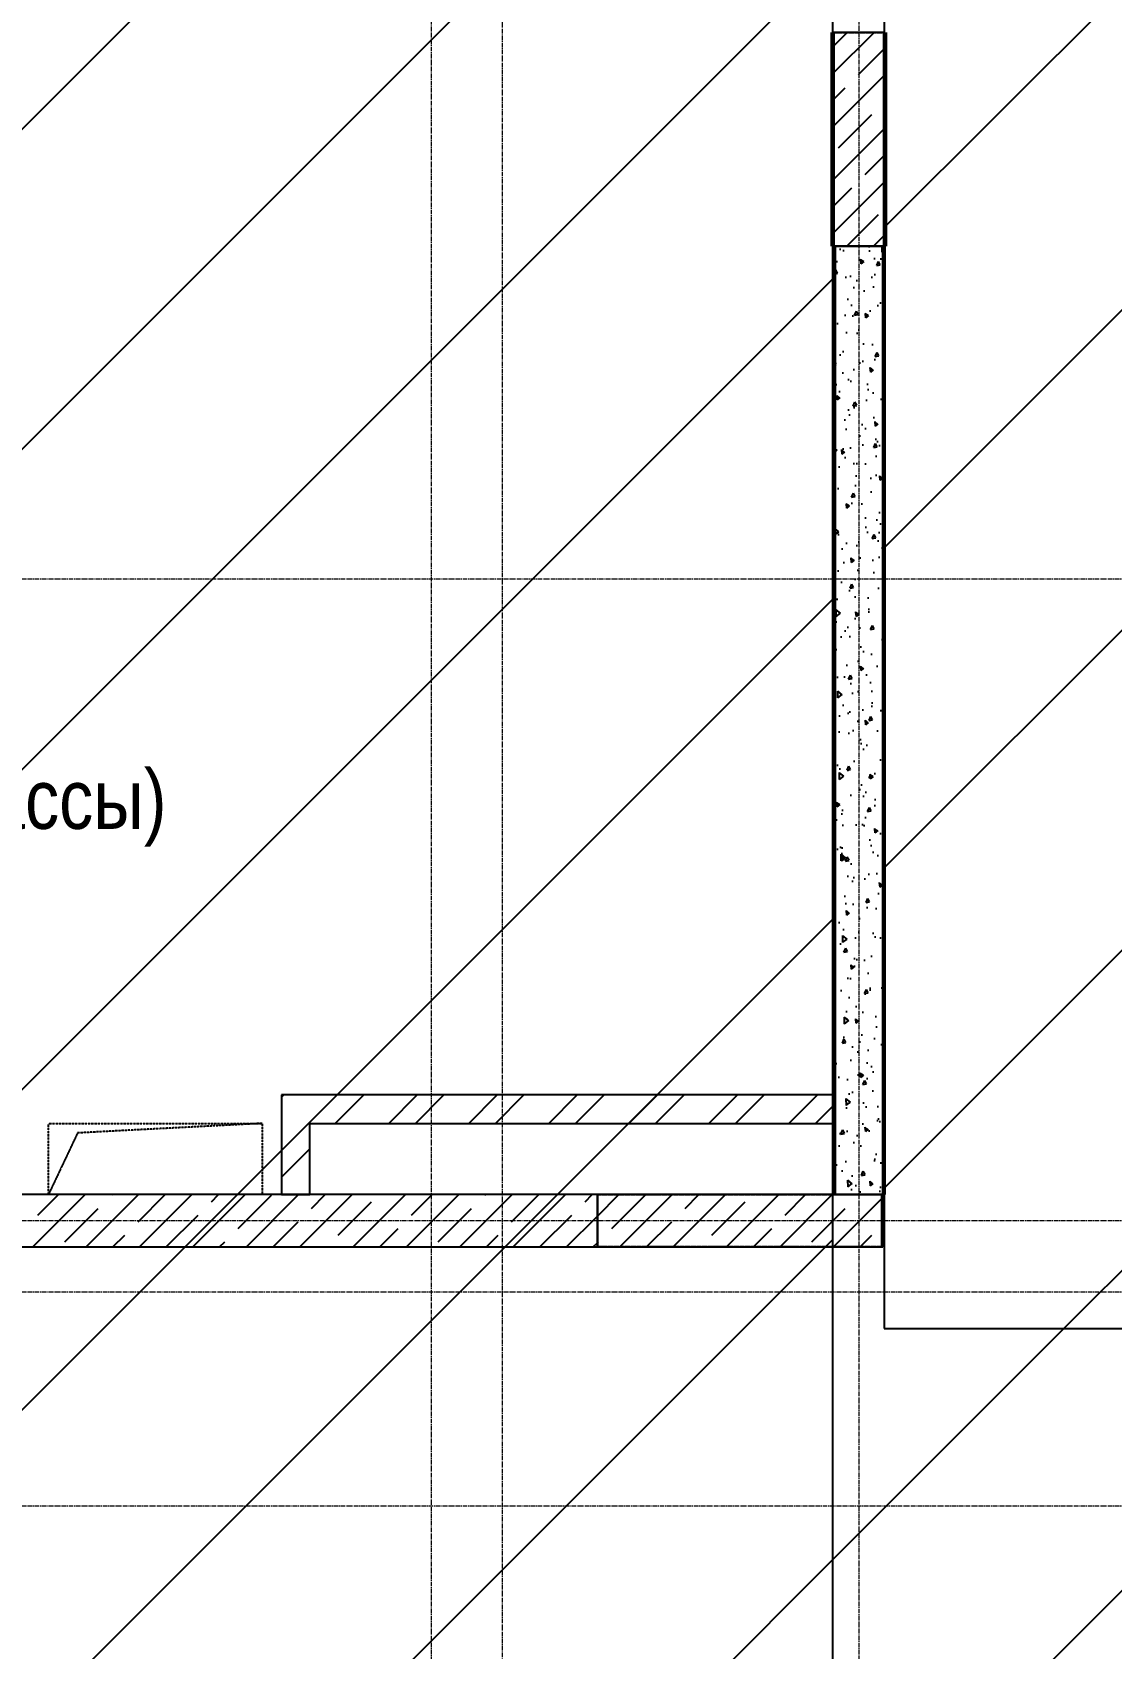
# Model space of a CAD drawing. Header units: millimetres. Extents: x 538266 to 1167394, y 114608 to 637157.
# Drawn here: x 1050756 to 1055296, y 521669 to 528469 of the extents above; entities that cross this region are included whole.
import ezdxf
from ezdxf.enums import TextEntityAlignment as Align

# ---------------------------------------------------------------- set-up
doc = ezdxf.new("R2010")
doc.units = ezdxf.units.MM
for name, pattern in [('CENTER2', [28.575, 19.05, -3.175, 3.175, -3.175]), ('HIDDEN', [9.525, 6.35, -3.175]), ('HIDDEN2', [4.7625, 3.175, -1.5875])]:
    doc.linetypes.add(name, pattern=pattern)
doc.layers.get('Defpoints').update_dxf_attribs({"color": 140})
for name, color, linetype, lineweight in [('0) шт стен 3 эт', 150, 'Continuous', 60), ('АР_Колонны', 70, 'Continuous', 30), ('АР_площадь пом', 5, 'Continuous', 5), ('АР_Стены ЖБ', 7, 'Continuous', 35), ('АР_Стены кирпич', 32, 'Continuous', 20), ('АР_Стены ПЕНОблок', 52, 'Continuous', 20), ('АР_Тонкая', 254, 'Continuous', 5), ('АР_Штриховка', 8, 'Continuous', 0)]:
    doc.layers.add(name, color=color, linetype=linetype, lineweight=lineweight)
doc.layers.add('A-AREA', color=7, linetype='Continuous', lineweight=15, true_color=0x7f7f7f)
doc.layers.add('РД_Оси_100', color=7, linetype='Continuous', lineweight=0, true_color=0x525252)
doc.layers.add('ФВ-5', color=7, linetype='Continuous')
doc.styles.add('style1', font='ARIALN.TTF')

# ---------------------------------------------------------------- blocks, each defined once
blk = doc.blocks.new('СОШ_2200_АР_ОСИ_М100_28.05.24')
at = {"layer": 'РД_Оси_100', "color": 251, "linetype": 'CENTER2', "true_color": 0x636466}
blk.add_line((29555, 29400), (-5954.958, 29400), dxfattribs=at)
for points in [[(5849.555, 139938.679), (6000, 139538.679), (6000, -6194.559)], [(6300, -6195.83), (6300, 139538.679), (6450, 139938.679)], [(7800, -6155), (7800, 139938.679)], [(29555, 26700), (-5454.958, 26700), (-5954.958, 26850)], [(29555, 26400), (-5454.958, 26400), (-5954.958, 26250)], [(29555, 25500), (-5954.958, 25500)]]:
    blk.add_lwpolyline(points, dxfattribs=at)
blk = doc.blocks.new('MOK-МаркаПомещения1')
at = {"layer": 'A-AREA', "color": 0}
blk.add_line((-3.651, -1.944), (3.649, -1.944), dxfattribs=at)
at = {"layer": 'A-AREA', "color": 0, "style": 'style1'}
blk.add_attdef('АР-ПОМЕЩЕНИЕ:ПЛОЩАДЬ', text='', height=3, dxfattribs=at).set_placement((0, 0), align=Align.MIDDLE)
at = {"layer": 'Defpoints', "style": 'style1', "flags": 8}
blk.add_attdef('АР-ПОМЕЩЕНИЕ:НАИМЕНОВАНИЕ', text='', height=1, dxfattribs=at).set_placement((0, 2.956), align=Align.MIDDLE)
blk = doc.blocks.new('*U630')
at = {"layer": 'АР_площадь пом', "color": 5, "linetype": 'Continuous', "lineweight": 5}
ref = blk.add_blockref('MOK-МаркаПомещения1', (0, 0), dxfattribs=dict(at, xscale=100, yscale=100, zscale=100))
ref.add_attrib('АР-ПОМЕЩЕНИЕ:НАИМЕНОВАНИЕ', 'Учебный класс (2-4 классы)', dxfattribs={"layer": 'Defpoints', "height": 100, "style": 'style1'}).set_placement((0, 295.6), align=Align.MIDDLE)
ref.add_attrib('АР-ПОМЕЩЕНИЕ:ПЛОЩАДЬ', '67.84', dxfattribs={"layer": 'A-AREA', "color": 0, "height": 300, "style": 'style1'}).set_placement((0, 0), align=Align.MIDDLE)
blk = doc.blocks.new('3_этаж1')
at = {"layer": 'АР_Штриховка', "linetype": 'Continuous', "lineweight": 25, "true_color": 0x000000}
h = blk.add_hatch(dxfattribs=at)
h.set_pattern_fill('AR-CONC', color=18, angle=-315, style=0)
h.set_pattern_definition([(95, (480135.4, 374055.5), (140.09465, 117.55338), [19.05, -209.55]), (40, (480135.4, 374055.5), (-160.01845, 110.17673), [15.24, -167.64058]), (145.451445, (480147.07, 374065.29), (-19.9238, 227.7301), [16.19001, -178.09024]), (91.1842, (480099.48, 374091.41), (221.41024, 161.95341), [28.575, -314.325]), (141.63556, (480117.93, 374104.9), (-7.08662, 342.82676), [24.28502, -267.1356]), (36.18415, (480099.48, 374091.4), (-7.08662, 342.82676), [22.85997, -251.45973]), (66, (480126.42, 374100.4), (179.51998, 34.89515), [19.05, -209.55]), (11, (480126.42, 374100.4), (-86.53993, 173.94119), [15.24, -167.64]), (116.451445, (480141.38, 374103.3), (92.98005, 208.83634), [16.19001, -178.08994]), (82.5, (480135.4, 374055.49), (-57.605469, 61.973414), [0, -165.608, 0, -170.18, 0, -168.275]), (52.5, (480135.4, 374055.49), (-23.589727, 118.087), [0, -97.028, 0, -161.798, 0, -64.135]), (12.5, (480095.345, 374015.44), (99.927863, 91.826196), [0, -63.5, 0, -198.12, 0, -262.89]), (2.5, (480077.38, 373997.48), (86.763904, 122.722393), [0, -82.55, 0, -131.572, 0, -186.69])])
h.paths.add_polyline_path([(692283.6, 527568.7), (692083.6, 527568.7), (692083.6, 523878.7), (692283.6, 523878.7)], flags=0)
h.paths.add_polyline_path([(692283.6, 523878.7), (692083.6, 523878.7), (692083.6, 523578.7), (692283.6, 523578.7)], flags=0)
h = blk.add_hatch(dxfattribs=at)
h.set_pattern_fill('ANSI32', color=18, scale=25, style=0)
h.set_pattern_definition([(45, (480135.4, 374055.5), (-168.3798, 168.3798), []), (45, (480247.65, 374055.5), (-168.3798, 168.3798), [])])
h.paths.add_polyline_path([(689753.6, 523578.7), (689873.6, 523578.7), (689873.6, 523878.7), (689753.6, 523998.7)], flags=0)
h = blk.add_hatch(dxfattribs=at)
h.set_pattern_fill('ANSI32', color=18, scale=25, style=0)
h.set_pattern_definition([(45, (480135.4, 374055.5), (-168.3798, 168.3798), []), (45, (480247.65, 374055.5), (-168.3798, 168.3798), [])])
h.paths.add_polyline_path([(689753.6, 523998.7), (689873.6, 523878.7), (692073.6, 523878.7), (692073.6, 523998.7)], flags=0)
h.paths.add_polyline_path([(692073.6, 523998.7), (692073.6, 523878.7)], flags=0)
at = {"color": 18, "linetype": 'HIDDEN', "lineweight": 25, "ltscale": 0.07, "true_color": 0x000000}
for p, q in [((688773.6, 523878.7), (689673.6, 523878.7)), ((688773.6, 523578.7), (688773.6, 523878.7)), ((688773.6, 523878.7), (689673.6, 523878.7)), ((688773.6, 523578.7), (688773.6, 523878.7)), ((688896.5, 523838.3), (688773.6, 523578.7)), ((688896.5, 523838.3), (688773.6, 523578.7)), ((689673.6, 523878.7), (688896.5, 523838.3)), ((689673.6, 523878.7), (688896.5, 523838.3)), ((689673.6, 523878.7), (689673.6, 523578.7)), ((689673.6, 523878.7), (689673.6, 523578.7)), ((689673.6, 523578.7), (688773.6, 523578.7)), ((689673.6, 523578.7), (688773.6, 523578.7))]:
    blk.add_line(p, q, dxfattribs=at)
at = {"layer": 'АР_Колонны', "color": 18, "linetype": 'HIDDEN2', "lineweight": 25, "true_color": 0x000000}
for p, q in [((692073.6, 528468.7), (692293.6, 528468.7)), ((692073.6, 527568.7), (692073.6, 528468.7)), ((692293.6, 528468.7), (692293.6, 527568.7)), ((692293.6, 527568.7), (692073.6, 527568.7)), ((691083.6, 523578.7), (692283.6, 523578.7)), ((691083.6, 523358.7), (691083.6, 523578.7)), ((692283.6, 523578.7), (692283.6, 523358.7)), ((692283.6, 523358.7), (691083.6, 523358.7))]:
    blk.add_line(p, q, dxfattribs=at)
at = {"layer": 'АР_Колонны', "color": 18, "linetype": 'Continuous', "lineweight": 25, "true_color": 0x000000}
for p, q in [((692293.6, 528468.7), (692073.6, 528468.7)), ((692073.6, 528468.7), (692073.6, 527568.7)), ((692293.6, 528468.7), (692073.6, 528468.7)), ((692073.6, 528468.7), (692073.6, 527568.7)), ((692293.6, 527568.7), (692293.6, 528468.7)), ((692293.6, 527568.7), (692293.6, 528468.7)), ((692073.6, 527568.7), (692293.6, 527568.7)), ((692073.6, 527568.7), (692293.6, 527568.7)), ((691083.6, 523578.7), (691083.6, 523358.7)), ((692283.6, 523578.7), (691083.6, 523578.7)), ((692283.6, 523578.7), (691083.6, 523578.7)), ((691083.6, 523578.7), (691083.6, 523358.7)), ((692283.6, 523358.7), (692283.6, 523578.7)), ((692283.6, 523358.7), (692283.6, 523578.7)), ((691083.6, 523358.7), (692283.6, 523358.7)), ((691083.6, 523358.7), (692283.6, 523358.7))]:
    blk.add_line(p, q, dxfattribs=at)
at = {"layer": 'АР_Стены ЖБ', "color": 18, "linetype": 'Continuous', "lineweight": 25, "true_color": 0x000000}
for p, q in [((692293.6, 528468.7), (692073.6, 528468.7)), ((692073.6, 528468.7), (692073.6, 527568.7)), ((692293.6, 527568.7), (692293.6, 528468.7)), ((692073.6, 527568.7), (692293.6, 527568.7)), ((691083.6, 523578.7), (684503.6, 523578.7)), ((692283.6, 523578.7), (691083.6, 523578.7)), ((691083.6, 523578.7), (691083.6, 523358.7)), ((691083.6, 523358.7), (691083.6, 523578.7)), ((692283.6, 523358.7), (692283.6, 523578.7)), ((684503.6, 523358.7), (691083.6, 523358.7)), ((691083.6, 523358.7), (692283.6, 523358.7))]:
    blk.add_line(p, q, dxfattribs=at)
at = {"layer": 'АР_Стены кирпич', "color": 18, "linetype": 'Continuous', "lineweight": 25, "true_color": 0x000000}
for p, q in [((689753.6, 523998.7), (689753.6, 523578.7)), ((692073.6, 523998.7), (689753.6, 523998.7)), ((692073.6, 523878.7), (692073.6, 523998.7)), ((692073.6, 523998.7), (692073.6, 523998.7)), ((689873.6, 523578.7), (689873.6, 523878.7)), ((689873.6, 523878.7), (692073.6, 523878.7)), ((692073.6, 523878.7), (692073.6, 523878.7)), ((689753.6, 523578.7), (689873.6, 523578.7))]:
    blk.add_line(p, q, dxfattribs=at)
at = {"layer": 'АР_Стены ПЕНОблок', "color": 18, "linetype": 'Continuous', "lineweight": 25, "true_color": 0x000000}
for p, q in [((692283.6, 527568.7), (692083.6, 527568.7)), ((692083.6, 527568.7), (692083.6, 523878.7)), ((692283.6, 523878.7), (692283.6, 527568.7)), ((692083.6, 523878.7), (692083.6, 523578.7)), ((692283.6, 523578.7), (692283.6, 523878.7)), ((692083.6, 523578.7), (692283.6, 523578.7))]:
    blk.add_line(p, q, dxfattribs=at)
at = {"layer": 'АР_Тонкая', "color": 18, "linetype": 'Continuous', "lineweight": 25, "true_color": 0x000000}
for p, q in [((692083.6, 527568.7), (692073.6, 527568.7)), ((692073.6, 527568.7), (692073.6, 523998.7)), ((692083.6, 523878.7), (692083.6, 527568.7)), ((692293.6, 527568.7), (692283.6, 527568.7)), ((692283.6, 527568.7), (692283.6, 523878.7)), ((692293.6, 523878.7), (692293.6, 527568.7)), ((692073.6, 523998.7), (692073.6, 523998.7)), ((692073.6, 523998.7), (692073.6, 523878.7)), ((692073.6, 523878.7), (692073.6, 523878.7)), ((692073.6, 523878.7), (692073.6, 523578.7)), ((692083.6, 523578.7), (692083.6, 523878.7)), ((692283.6, 523878.7), (692283.6, 523578.7)), ((692293.6, 523578.7), (692293.6, 523878.7)), ((692073.6, 523578.7), (692083.6, 523578.7)), ((692283.6, 523578.7), (692293.6, 523578.7))]:
    blk.add_line(p, q, dxfattribs=at)
at = {"layer": 'АР_Штриховка', "color": 18, "linetype": 'Continuous', "lineweight": 25, "true_color": 0x000000}
for p, q in [((692073.6, 528295.5), (692246.8, 528468.7)), ((692073.6, 528407.8), (692134.5, 528468.7)), ((692181.7, 528291.4), (692293.6, 528403.3)), ((692073.6, 528071), (692293.6, 528291)), ((692073.6, 528183.3), (692125.6, 528235.3)), ((692097.5, 527982.7), (692237.8, 528123)), ((692073.6, 527846.5), (692293.6, 528066.5)), ((692209.8, 527870.4), (692293.6, 527954.3)), ((692073.6, 527622), (692293.6, 527842)), ((692073.6, 527734.3), (692153.6, 527814.3)), ((692132.6, 527568.7), (692265.9, 527702.1)), ((692244.8, 527568.7), (692293.6, 527617.5)), ((688708.3, 523358.7), (688928.3, 523578.7)), ((688729.9, 523492.6), (688816.1, 523578.7)), ((688932.8, 523358.7), (689152.8, 523578.7)), ((689038.6, 523576.8), (689040.6, 523578.7)), ((689150.9, 523464.5), (689265.1, 523578.7)), ((689157.4, 523358.7), (689377.4, 523578.7)), ((689381.9, 523358.7), (689601.9, 523578.7)), ((689459.6, 523548.7), (689489.6, 523578.7)), ((689571.8, 523436.4), (689712.1, 523576.8)), ((689606.4, 523358.7), (689826.4, 523578.7)), ((689830.9, 523358.7), (690050.9, 523578.7)), ((689880.5, 523520.6), (689938.6, 523578.7)), ((689992.8, 523408.4), (690133.1, 523548.7)), ((690055.4, 523358.7), (690275.4, 523578.7)), ((690279.9, 523358.7), (690499.9, 523578.7)), ((690301.5, 523492.6), (690387.6, 523578.7)), ((690504.4, 523358.7), (690724.4, 523578.7)), ((690610.1, 523576.8), (690612.1, 523578.7)), ((690722.4, 523464.5), (690836.6, 523578.7)), ((690728.9, 523358.7), (690948.9, 523578.7)), ((691031.1, 523548.7), (691061.1, 523578.7)), ((691083.6, 523488.9), (691173.4, 523578.7)), ((691143.4, 523436.4), (691283.7, 523576.8)), ((691177.9, 523358.7), (691397.9, 523578.7)), ((691402.4, 523358.7), (691622.4, 523578.7)), ((691452, 523520.6), (691510.2, 523578.7)), ((691564.3, 523408.4), (691704.6, 523548.7)), ((691626.9, 523358.7), (691846.9, 523578.7)), ((691851.4, 523358.7), (692071.4, 523578.7)), ((691873, 523492.6), (691959.2, 523578.7)), ((692075.9, 523358.7), (692283.6, 523566.4)), ((692181.7, 523576.8), (692183.7, 523578.7)), ((688842.2, 523380.3), (688982.5, 523520.6)), ((689269.6, 523358.7), (689403.4, 523492.6)), ((690413.7, 523380.3), (690554, 523520.6)), ((690841.1, 523358.7), (690975, 523492.6)), ((690953.4, 523358.7), (691083.6, 523488.9)), ((691985.3, 523380.3), (692125.6, 523520.6)), ((689045.1, 523358.7), (689094.7, 523408.4)), ((689718.6, 523358.7), (689824.4, 523464.5)), ((690167.6, 523358.7), (690245.3, 523436.4)), ((690616.6, 523358.7), (690666.3, 523408.4)), ((691290.2, 523358.7), (691395.9, 523464.5)), ((691739.2, 523358.7), (691816.9, 523436.4)), ((692188.2, 523358.7), (692237.8, 523408.4)), ((689494.1, 523358.7), (689515.7, 523380.3)), ((691065.7, 523358.7), (691083.6, 523376.7)), ((691083.6, 523376.7), (691087.2, 523380.3))]:
    blk.add_line(p, q, dxfattribs=at)
at = {"layer": 'АР_площадь пом', "color": 5, "linetype": 'Continuous', "lineweight": 5, "xscale": 2.5, "yscale": 2.5}
blk.add_blockref('*U630', (687411.8, 524475.8), dxfattribs=at)

msp = doc.modelspace()

# ---------------------------------------------------------------- hatches: boundary and pattern name
at = {"layer": 'ФВ-5'}
h = msp.add_hatch(dxfattribs=at)
h.set_pattern_fill('ANSI31', color=3, scale=300, style=0)
h.paths.add_polyline_path([(1054123.6, 541968.7), (1046553.6, 541968.7), (1046553.6, 510388.7), (1054123.6, 510388.7)])
h = msp.add_hatch(dxfattribs=at)
h.set_pattern_fill('ANSI31', color=3, scale=300)
h.paths.add_polyline_path([(1054339.1, 523015.6), (1057813.6, 523015.6), (1057813.6, 535458.7), (1054339.1, 535458.7)])
h.paths.add_polyline_path([(1055063.6, 532948.7), (1054343.6, 532948.7), (1054343.6, 535458.7), (1055063.6, 535458.7)], flags=16)
h = msp.add_hatch(dxfattribs=at)
h.set_pattern_fill('ANSI31', color=3, scale=300, style=0)
h.paths.add_polyline_path([(1091673.6, 518168.7), (1054123.6, 518168.7), (1054123.6, 523015.6), (1091673.6, 523015.6)])
h.paths.add_polyline_path([(1057733.6, 522168.7), (1068593.6, 522168.7), (1068593.6, 523068.7), (1057733.6, 523068.7)])

# ---------------------------------------------------------------- linework, layer by layer
for points in [[(1054123.6, 541968.7), (1046553.6, 541968.7), (1046553.6, 510388.7), (1054123.6, 510388.7)], [(1054339.1, 523015.6), (1057813.6, 523015.6), (1057813.6, 535458.7), (1054339.1, 535458.7)]]:
    msp.add_lwpolyline(points, close=True)
at = {"layer": '0) шт стен 3 эт', "color": 2}
for points in [[(1054123.6, 527568.7), (1054123.6, 528468.7)], [(1054343.6, 527568.7), (1054343.6, 528468.7)], [(1054333.6, 523578.7), (1054333.6, 523358.7)]]:
    msp.add_lwpolyline(points, dxfattribs=at)

# ---------------------------------------------------------------- block references
at = {"layer": '0) шт стен 3 эт', "color": 5, "lineweight": 25}
msp.add_blockref('3_этаж1', (362050, 0), dxfattribs=at)
at = {"layer": 'РД_Оси_100', "lineweight": 25}
msp.add_blockref('СОШ_2200_АР_ОСИ_М100_28.05.24', (1046433.6, 496768.7), dxfattribs=at)

doc.saveas('drawing.dxf')
